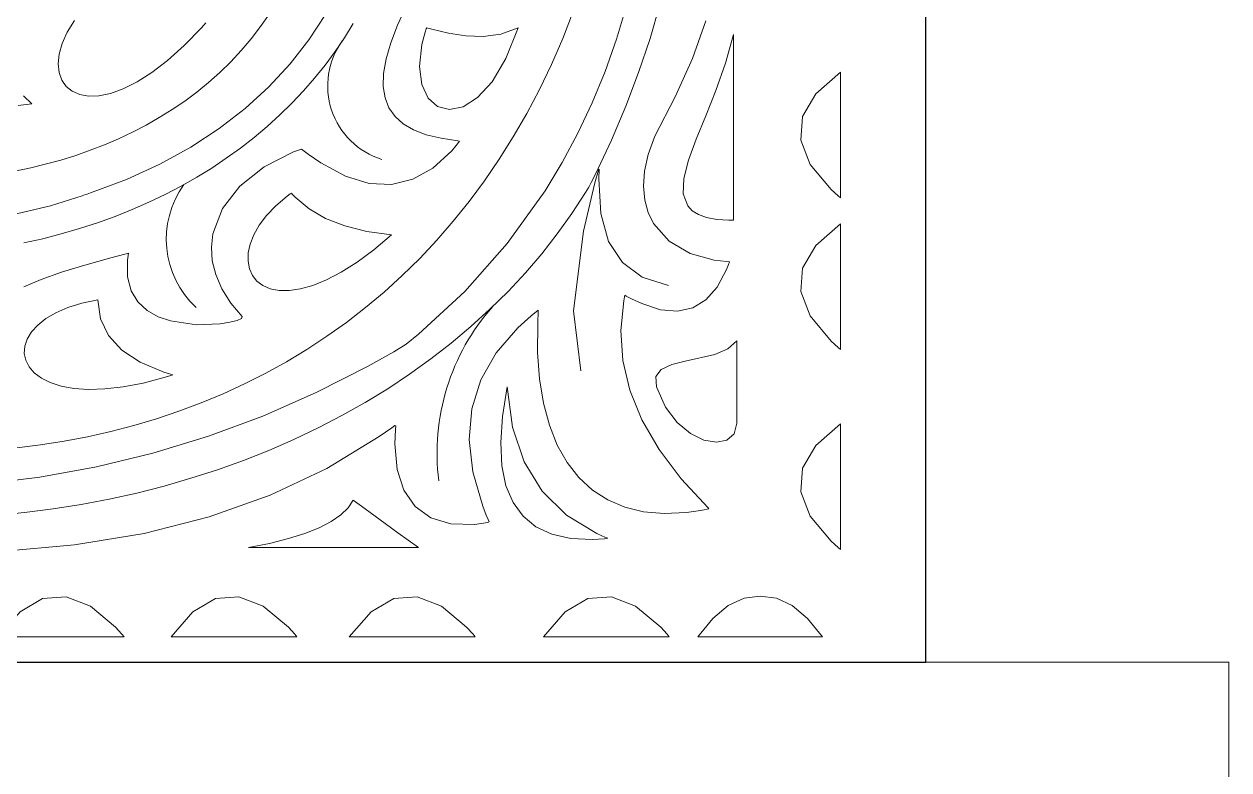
# Model space of a CAD drawing. Header units: inches. Extents: x 249 to 1192, y -18 to 440.
# Drawn here: x 634.91 to 635.504, y 186.109 to 186.477 of the extents above; entities that cross this region are included whole.
import ezdxf

# ---------------------------------------------------------------- set-up
doc = ezdxf.new("R2010")
doc.units = ezdxf.units.IN
doc.header["$MEASUREMENT"] = 0
for name, color, linetype, lineweight in [('DINDING', 6, 'Continuous', 0), ('KACA', 141, 'Continuous', 30), ('KUSEN', 16, 'Continuous', 15)]:
    doc.layers.add(name, color=color, linetype=linetype, lineweight=lineweight)

# ---------------------------------------------------------------- blocks, each defined once
blk = doc.blocks.new('GORGA')
blk.add_lwpolyline([(366.59218, 151.19092), (367.59218, 151.19092), (367.59218, 149.19092), (366.59218, 149.19092)], close=True)
blk.add_lwpolyline([(366.59218, 151.19092), (367.59218, 151.19092), (367.59218, 149.19092), (366.59218, 149.19092)], close=True)
at = {"lineweight": 9}
for points in [[(366.73997, 149.51471), (366.74485, 149.49826), (366.75049, 149.48229), (366.75687, 149.4668), (366.76395, 149.45182), (366.77171, 149.43738), (366.78012, 149.42348), (366.79878, 149.39741), (366.81968, 149.37376), (366.84262, 149.35269), (366.84865, 149.34784), (366.85483, 149.34408), (366.86737, 149.33698), (366.89302, 149.32389), (366.91936, 149.31233), (366.94627, 149.30234), (366.97367, 149.29396), (367.00145, 149.28721), (367.0295, 149.28214), (367.05773, 149.27877)], [(366.8885, 149.5104), (366.89667, 149.49795), (366.90598, 149.48606), (366.91644, 149.47476), (366.92807, 149.46412), (366.94089, 149.45417), (366.95492, 149.44498), (366.97019, 149.43658), (366.98671, 149.42904), (367.0045, 149.4224), (367.0061, 149.42186), (367.00689, 149.42157), (367.00846, 149.42101), (367.0116, 149.41993), (367.02409, 149.41604), (367.04863, 149.41027)], [(366.73997, 149.51471), (366.74485, 149.49826), (366.75049, 149.48229), (366.75687, 149.4668), (366.76395, 149.45182), (366.77171, 149.43738), (366.78012, 149.42348), (366.79878, 149.39741), (366.81968, 149.37376), (366.84262, 149.35269), (366.84865, 149.34784), (366.85483, 149.34408), (366.86737, 149.33698), (366.89302, 149.32389), (366.91936, 149.31233), (366.94627, 149.30234), (366.97367, 149.29396), (367.00145, 149.28721), (367.0295, 149.28214), (367.05773, 149.27877)], [(366.8885, 149.5104), (366.89667, 149.49795), (366.90598, 149.48606), (366.91644, 149.47476), (366.92807, 149.46412), (366.94089, 149.45417), (366.95492, 149.44498), (366.97019, 149.43658), (366.98671, 149.42904), (367.0045, 149.4224), (367.0061, 149.42186), (367.00689, 149.42157), (367.00846, 149.42101), (367.0116, 149.41993), (367.02409, 149.41604), (367.04863, 149.41027)], [(367.04009, 149.4655), (367.03342, 149.46642), (367.0375, 149.47038)], [(367.0374, 149.37612), (367.02869, 149.37974), (367.01867, 149.3833), (367.00728, 149.38685), (366.99447, 149.39043), (366.98752, 149.39225), (366.98573, 149.3927), (366.9858, 149.39162), (366.98612, 149.38928), (366.98613, 149.38094), (366.98434, 149.37411), (366.98102, 149.36867), (366.97649, 149.36446), (366.97104, 149.36136), (366.96496, 149.35924), (366.95213, 149.3574), (366.94037, 149.35786), (366.93564, 149.35862), (366.93206, 149.35955), (366.92995, 149.36053), (366.92959, 149.36141), (366.93517, 149.36809), (366.9396, 149.37512), (366.94263, 149.38209), (366.94433, 149.38897), (366.94477, 149.39571), (366.94402, 149.40227), (366.93927, 149.41465), (366.93066, 149.42576), (366.91878, 149.43524), (366.90422, 149.44273), (366.90027, 149.44408), (366.89706, 149.44159), (366.89074, 149.43719), (366.87854, 149.43064), (366.86692, 149.42712), (366.85588, 149.42662), (366.84541, 149.42914), (366.83552, 149.43467), (366.82621, 149.44323), (366.82397, 149.44584), (366.82287, 149.44722), (366.82232, 149.44792), (366.82309, 149.44816), (366.83147, 149.44938), (366.83877, 149.45115), (366.84498, 149.45352), (366.85011, 149.45649), (366.85417, 149.4601), (366.85717, 149.46437), (366.85909, 149.46932), (366.85996, 149.47497), (366.85977, 149.48135), (366.85852, 149.48849), (366.85623, 149.49639), (366.8529, 149.5051), (366.84852, 149.51463)], [(367.04867, 149.24555), (367.01227, 149.24876), (366.97798, 149.25446), (366.9458, 149.26265), (366.91573, 149.27334), (366.88778, 149.28652), (366.86194, 149.30219), (366.85581, 149.3065), (366.8543, 149.3076), (366.85375, 149.3075), (366.85392, 149.30566), (366.85426, 149.29859), (366.85316, 149.28605), (366.84978, 149.27573), (366.84418, 149.26775), (366.83646, 149.2622), (366.82668, 149.25922), (366.81494, 149.2589), (366.80836, 149.25978), (366.80779, 149.26014), (366.80827, 149.26125), (366.8092, 149.26346), (366.81091, 149.26783), (366.81579, 149.28476), (366.81756, 149.30079), (366.81623, 149.31592), (366.81178, 149.33016), (366.80422, 149.34349), (366.79356, 149.35592), (366.78706, 149.3618), (366.78352, 149.36465), (366.78376, 149.3577), (366.78383, 149.34366), (366.78288, 149.33063), (366.78092, 149.31866), (366.77799, 149.30777), (366.77409, 149.29801), (366.76925, 149.28941), (366.76348, 149.282), (366.7568, 149.27583), (366.74922, 149.27093), (366.74078, 149.26733), (366.73148, 149.26508), (366.72134, 149.26421), (366.71038, 149.26475), (366.7046, 149.26556), (366.70163, 149.26611), (366.70013, 149.26641), (366.69937, 149.26658), (366.69971, 149.267), (366.71303, 149.28142), (366.7239, 149.29591), (366.7323, 149.31046), (366.73824, 149.32506), (366.74172, 149.33973), (366.74274, 149.35446), (366.74129, 149.36924), (366.74094, 149.37109), (366.74072, 149.37193), (366.74006, 149.37156), (366.73746, 149.37015), (366.73244, 149.36778), (366.72311, 149.36478), (366.71473, 149.3641), (366.70729, 149.36573), (366.7008, 149.36969), (366.69525, 149.37597), (366.69064, 149.38456), (366.68964, 149.38707), (366.68916, 149.38838), (366.69043, 149.38863), (366.69669, 149.38925), (366.70857, 149.39253), (366.71883, 149.39855), (366.72658, 149.40732), (366.72924, 149.41275), (366.73094, 149.41887), (366.73157, 149.42569), (366.73102, 149.4332), (366.72918, 149.44141), (366.72593, 149.45033), (366.71599, 149.46984), (366.70743, 149.48877), (366.70085, 149.50732)], [(367.04009, 149.4655), (367.03342, 149.46642), (367.0375, 149.47038)], [(367.0374, 149.37612), (367.02869, 149.37974), (367.01867, 149.3833), (367.00728, 149.38685), (366.99447, 149.39043), (366.98752, 149.39225), (366.98573, 149.3927), (366.9858, 149.39162), (366.98612, 149.38928), (366.98613, 149.38094), (366.98434, 149.37411), (366.98102, 149.36867), (366.97649, 149.36446), (366.97104, 149.36136), (366.96496, 149.35924), (366.95213, 149.3574), (366.94037, 149.35786), (366.93564, 149.35862), (366.93206, 149.35955), (366.92995, 149.36053), (366.92959, 149.36141), (366.93517, 149.36809), (366.9396, 149.37512), (366.94263, 149.38209), (366.94433, 149.38897), (366.94477, 149.39571), (366.94402, 149.40227), (366.93927, 149.41465), (366.93066, 149.42576), (366.91878, 149.43524), (366.90422, 149.44273), (366.90027, 149.44408), (366.89706, 149.44159), (366.89074, 149.43719), (366.87854, 149.43064), (366.86692, 149.42712), (366.85588, 149.42662), (366.84541, 149.42914), (366.83552, 149.43467), (366.82621, 149.44323), (366.82397, 149.44584), (366.82287, 149.44722), (366.82232, 149.44792), (366.82309, 149.44816), (366.83147, 149.44938), (366.83877, 149.45115), (366.84498, 149.45352), (366.85011, 149.45649), (366.85417, 149.4601), (366.85717, 149.46437), (366.85909, 149.46932), (366.85996, 149.47497), (366.85977, 149.48135), (366.85852, 149.48849), (366.85623, 149.49639), (366.8529, 149.5051), (366.84852, 149.51463)], [(367.04867, 149.24555), (367.01227, 149.24876), (366.97798, 149.25446), (366.9458, 149.26265), (366.91573, 149.27334), (366.88778, 149.28652), (366.86194, 149.30219), (366.85581, 149.3065), (366.8543, 149.3076), (366.85375, 149.3075), (366.85392, 149.30566), (366.85426, 149.29859), (366.85316, 149.28605), (366.84978, 149.27573), (366.84418, 149.26775), (366.83646, 149.2622), (366.82668, 149.25922), (366.81494, 149.2589), (366.80836, 149.25978), (366.80779, 149.26014), (366.80827, 149.26125), (366.8092, 149.26346), (366.81091, 149.26783), (366.81579, 149.28476), (366.81756, 149.30079), (366.81623, 149.31592), (366.81178, 149.33016), (366.80422, 149.34349), (366.79356, 149.35592), (366.78706, 149.3618), (366.78352, 149.36465), (366.78376, 149.3577), (366.78383, 149.34366), (366.78288, 149.33063), (366.78092, 149.31866), (366.77799, 149.30777), (366.77409, 149.29801), (366.76925, 149.28941), (366.76348, 149.282), (366.7568, 149.27583), (366.74922, 149.27093), (366.74078, 149.26733), (366.73148, 149.26508), (366.72134, 149.26421), (366.71038, 149.26475), (366.7046, 149.26556), (366.70163, 149.26611), (366.70013, 149.26641), (366.69937, 149.26658), (366.69971, 149.267), (366.71303, 149.28142), (366.7239, 149.29591), (366.7323, 149.31046), (366.73824, 149.32506), (366.74172, 149.33973), (366.74274, 149.35446), (366.74129, 149.36924), (366.74094, 149.37109), (366.74072, 149.37193), (366.74006, 149.37156), (366.73746, 149.37015), (366.73244, 149.36778), (366.72311, 149.36478), (366.71473, 149.3641), (366.70729, 149.36573), (366.7008, 149.36969), (366.69525, 149.37597), (366.69064, 149.38456), (366.68964, 149.38707), (366.68916, 149.38838), (366.69043, 149.38863), (366.69669, 149.38925), (366.70857, 149.39253), (366.71883, 149.39855), (366.72658, 149.40732), (366.72924, 149.41275), (366.73094, 149.41887), (366.73157, 149.42569), (366.73102, 149.4332), (366.72918, 149.44141), (366.72593, 149.45033), (366.71599, 149.46984), (366.70743, 149.48877), (366.70085, 149.50732)], [(367.05127, 149.26332), (367.03704, 149.26469), (367.02293, 149.26649), (367.00897, 149.26871), (366.99516, 149.27133), (366.98153, 149.27436), (366.96808, 149.27779), (366.95484, 149.28162), (366.9418, 149.28584), (366.929, 149.29044), (366.91644, 149.29542), (366.90414, 149.30077), (366.8921, 149.3065), (366.88036, 149.31259), (366.86891, 149.31903), (366.85778, 149.32584), (366.84698, 149.33299), (366.83652, 149.34049), (366.82642, 149.34833), (366.81668, 149.3565), (366.80734, 149.365), (366.79839, 149.37382), (366.78986, 149.38296), (366.78176, 149.39242), (366.7741, 149.40219), (366.7669, 149.41226), (366.76017, 149.42263), (366.75856, 149.42527), (366.75785, 149.4265), (366.75733, 149.42754), (366.75525, 149.43172), (366.74741, 149.44844), (366.74031, 149.46516), (366.73395, 149.48189), (366.72833, 149.49863), (366.72344, 149.51538)], [(367.05127, 149.26332), (367.03704, 149.26469), (367.02293, 149.26649), (367.00897, 149.26871), (366.99516, 149.27133), (366.98153, 149.27436), (366.96808, 149.27779), (366.95484, 149.28162), (366.9418, 149.28584), (366.929, 149.29044), (366.91644, 149.29542), (366.90414, 149.30077), (366.8921, 149.3065), (366.88036, 149.31259), (366.86891, 149.31903), (366.85778, 149.32584), (366.84698, 149.33299), (366.83652, 149.34049), (366.82642, 149.34833), (366.81668, 149.3565), (366.80734, 149.365), (366.79839, 149.37382), (366.78986, 149.38296), (366.78176, 149.39242), (366.7741, 149.40219), (366.7669, 149.41226), (366.76017, 149.42263), (366.75856, 149.42527), (366.75785, 149.4265), (366.75733, 149.42754), (366.75525, 149.43172), (366.74741, 149.44844), (366.74031, 149.46516), (366.73395, 149.48189), (366.72833, 149.49863), (366.72344, 149.51538)], [(366.87484, 149.50599), (366.87916, 149.49898), (366.88377, 149.49216), (366.88866, 149.48552), (366.89384, 149.47906), (366.89929, 149.4728), (366.90501, 149.46673), (366.91099, 149.46087), (366.91722, 149.45521), (366.92371, 149.44976), (366.93044, 149.44452), (366.93741, 149.4395), (366.94461, 149.4347), (366.95203, 149.43013), (366.95968, 149.42578), (366.96754, 149.42167), (366.9756, 149.4178), (366.98387, 149.41418), (366.99233, 149.4108), (367.00098, 149.40767), (367.00982, 149.40479), (367.01883, 149.40218), (367.02801, 149.39983), (367.03735, 149.39775)], [(366.87484, 149.50599), (366.87916, 149.49898), (366.88377, 149.49216), (366.88866, 149.48552), (366.89384, 149.47906), (366.89929, 149.4728), (366.90501, 149.46673), (366.91099, 149.46087), (366.91722, 149.45521), (366.92371, 149.44976), (366.93044, 149.44452), (366.93741, 149.4395), (366.94461, 149.4347), (366.95203, 149.43013), (366.95968, 149.42578), (366.96754, 149.42167), (366.9756, 149.4178), (366.98387, 149.41418), (366.99233, 149.4108), (367.00098, 149.40767), (367.00982, 149.40479), (367.01883, 149.40218), (367.02801, 149.39983), (367.03735, 149.39775)], [(367.0488, 149.43173), (367.03379, 149.43475), (367.01901, 149.43864), (367.01174, 149.44093), (367.00457, 149.44344), (366.9975, 149.44618), (366.99054, 149.44916), (366.98372, 149.45237), (366.97703, 149.45583), (366.9705, 149.45954), (366.96414, 149.46349), (366.95794, 149.46769), (366.95194, 149.47215), (366.94613, 149.47687), (366.94054, 149.48185), (366.93516, 149.48709), (366.93003, 149.49261), (366.92513, 149.49839), (366.92049, 149.50445), (366.91613, 149.51079)], [(367.04084, 149.29663), (367.02909, 149.2981), (367.01743, 149.29994), (367.00587, 149.30215), (366.99441, 149.30474), (366.98306, 149.3077), (366.97184, 149.31103), (366.96076, 149.31475), (366.94982, 149.31886), (366.93904, 149.32335), (366.92842, 149.32823), (366.91798, 149.3335), (366.90772, 149.33916), (366.89766, 149.34523), (366.8878, 149.35169), (366.87816, 149.35856), (366.86875, 149.36584), (366.85957, 149.37352), (366.85063, 149.38162), (366.84195, 149.39013), (366.83354, 149.39906), (366.8254, 149.40841), (366.81755, 149.41818), (366.80999, 149.42837), (366.80274, 149.439), (366.7958, 149.45005), (366.78919, 149.46154), (366.78291, 149.47347), (366.77698, 149.48584), (366.77141, 149.49864), (366.7662, 149.5119)], [(367.0488, 149.43173), (367.03379, 149.43475), (367.01901, 149.43864), (367.01174, 149.44093), (367.00457, 149.44344), (366.9975, 149.44618), (366.99054, 149.44916), (366.98372, 149.45237), (366.97703, 149.45583), (366.9705, 149.45954), (366.96414, 149.46349), (366.95794, 149.46769), (366.95194, 149.47215), (366.94613, 149.47687), (366.94054, 149.48185), (366.93516, 149.48709), (366.93003, 149.49261), (366.92513, 149.49839), (366.92049, 149.50445), (366.91613, 149.51079)], [(367.04084, 149.29663), (367.02909, 149.2981), (367.01743, 149.29994), (367.00587, 149.30215), (366.99441, 149.30474), (366.98306, 149.3077), (366.97184, 149.31103), (366.96076, 149.31475), (366.94982, 149.31886), (366.93904, 149.32335), (366.92842, 149.32823), (366.91798, 149.3335), (366.90772, 149.33916), (366.89766, 149.34523), (366.8878, 149.35169), (366.87816, 149.35856), (366.86875, 149.36584), (366.85957, 149.37352), (366.85063, 149.38162), (366.84195, 149.39013), (366.83354, 149.39906), (366.8254, 149.40841), (366.81755, 149.41818), (366.80999, 149.42837), (366.80274, 149.439), (366.7958, 149.45005), (366.78919, 149.46154), (366.78291, 149.47347), (366.77698, 149.48584), (366.77141, 149.49864), (366.7662, 149.5119)], [(367.0124, 149.50751), (367.01593, 149.50169), (367.0184, 149.49613), (367.01986, 149.49092), (367.02035, 149.48612), (367.01991, 149.48181), (367.01859, 149.47806), (367.01643, 149.47495), (367.01348, 149.47255), (367.00977, 149.47093), (367.00535, 149.47018), (367.00027, 149.47035), (366.99456, 149.47153), (366.98828, 149.47379), (366.98146, 149.47721), (366.97414, 149.48185), (366.96638, 149.48779), (366.95821, 149.49511), (366.94968, 149.50388), (366.9475, 149.50631)], [(367.0124, 149.50751), (367.01593, 149.50169), (367.0184, 149.49613), (367.01986, 149.49092), (367.02035, 149.48612), (367.01991, 149.48181), (367.01859, 149.47806), (367.01643, 149.47495), (367.01348, 149.47255), (367.00977, 149.47093), (367.00535, 149.47018), (367.00027, 149.47035), (366.99456, 149.47153), (366.98828, 149.47379), (366.98146, 149.47721), (366.97414, 149.48185), (366.96638, 149.48779), (366.95821, 149.49511), (366.94968, 149.50388), (366.9475, 149.50631)], [(366.71928, 149.37677), (366.73214, 149.38087), (366.74197, 149.38806), (366.74881, 149.39846), (366.75268, 149.41219), (366.75359, 149.42936), (366.75336, 149.4342), (366.75384, 149.43371), (366.75557, 149.42734), (366.76117, 149.40362), (366.76609, 149.36419), (366.76247, 149.33463)], [(366.71928, 149.37677), (366.73214, 149.38087), (366.74197, 149.38806), (366.74881, 149.39846), (366.75268, 149.41219), (366.75359, 149.42936), (366.75336, 149.4342), (366.75384, 149.43371), (366.75557, 149.42734), (366.76117, 149.40362), (366.76609, 149.36419), (366.76247, 149.33463)]]:
    blk.add_lwpolyline(points, dxfattribs=at)
for points in [[(366.68714, 149.50058), (366.69112, 149.48638), (366.69588, 149.47294), (366.70087, 149.46039), (366.70552, 149.44888), (366.70929, 149.43854), (366.71162, 149.42951), (366.71195, 149.42194), (366.70974, 149.41597), (366.7075, 149.41362), (366.70441, 149.41173), (366.70042, 149.4103), (366.69543, 149.40937), (366.6894, 149.40893), (366.68772, 149.40891), (366.68714, 149.40891), (366.68714, 149.40897), (366.68714, 149.40993), (366.68714, 149.41195), (366.68714, 149.41492), (366.68714, 149.42323), (366.68714, 149.43395), (366.68714, 149.44619), (366.68714, 149.47157), (366.68714, 149.4829), (366.68714, 149.49212), (366.68714, 149.49565), (366.68714, 149.49831), (366.68714, 149.49999), (366.68714, 149.50058)], [(366.68714, 149.50058), (366.69112, 149.48638), (366.69588, 149.47294), (366.70087, 149.46039), (366.70552, 149.44888), (366.70929, 149.43854), (366.71162, 149.42951), (366.71195, 149.42194), (366.70974, 149.41597), (366.7075, 149.41362), (366.70441, 149.41173), (366.70042, 149.4103), (366.69543, 149.40937), (366.6894, 149.40893), (366.68772, 149.40891), (366.68714, 149.40891), (366.68714, 149.40897), (366.68714, 149.40993), (366.68714, 149.41195), (366.68714, 149.41492), (366.68714, 149.42323), (366.68714, 149.43395), (366.68714, 149.44619), (366.68714, 149.47157), (366.68714, 149.4829), (366.68714, 149.49212), (366.68714, 149.49565), (366.68714, 149.49831), (366.68714, 149.49999), (366.68714, 149.50058)], [(366.79339, 149.50386), (366.79945, 149.48869), (366.80625, 149.47729), (366.8134, 149.46945), (366.82052, 149.46494), (366.82723, 149.46355), (366.83313, 149.46505), (366.83784, 149.46922), (366.84097, 149.47585), (366.84214, 149.48472), (366.84095, 149.4956), (366.83936, 149.50173), (366.83885, 149.50332), (366.8385, 149.50382), (366.83799, 149.50369), (366.83596, 149.50316), (366.8277, 149.50121), (366.81924, 149.49985), (366.81066, 149.49954), (366.80202, 149.50072), (366.79339, 149.50386)], [(366.79339, 149.50386), (366.79945, 149.48869), (366.80625, 149.47729), (366.8134, 149.46945), (366.82052, 149.46494), (366.82723, 149.46355), (366.83313, 149.46505), (366.83784, 149.46922), (366.84097, 149.47585), (366.84214, 149.48472), (366.84095, 149.4956), (366.83936, 149.50173), (366.83885, 149.50332), (366.8385, 149.50382), (366.83799, 149.50369), (366.83596, 149.50316), (366.8277, 149.50121), (366.81924, 149.49985), (366.81066, 149.49954), (366.80202, 149.50072), (366.79339, 149.50386)], [(366.63427, 149.48199), (366.64649, 149.47123), (366.65306, 149.46006), (366.654, 149.44848), (366.6493, 149.43649), (366.63897, 149.42409), (366.6355, 149.42093), (366.63427, 149.41991), (366.63427, 149.42056), (366.63427, 149.42957), (366.63427, 149.46233), (366.63427, 149.47625), (366.63427, 149.48199)], [(366.63427, 149.48199), (366.64649, 149.47123), (366.65306, 149.46006), (366.654, 149.44848), (366.6493, 149.43649), (366.63897, 149.42409), (366.6355, 149.42093), (366.63427, 149.41991), (366.63427, 149.42056), (366.63427, 149.42957), (366.63427, 149.46233), (366.63427, 149.47625), (366.63427, 149.48199)], [(366.85595, 149.40179), (366.86465, 149.39436), (366.8729, 149.3882), (366.88066, 149.38327), (366.88793, 149.37947), (366.89466, 149.37675), (366.90083, 149.37503), (366.90641, 149.37424), (366.91137, 149.3743), (366.91569, 149.37515), (366.91935, 149.37672), (366.9223, 149.37893), (366.92453, 149.38172), (366.926, 149.385), (366.9267, 149.38872), (366.92659, 149.3928), (366.92564, 149.39716), (366.92383, 149.40174), (366.92113, 149.40647), (366.91751, 149.41127), (366.91294, 149.41608), (366.90741, 149.42082), (366.90587, 149.42198), (366.90531, 149.42234), (366.90522, 149.42223), (366.90487, 149.42183), (366.90338, 149.42024), (366.8966, 149.41451), (366.88847, 149.4098), (366.87898, 149.40611), (366.86814, 149.40344), (366.85595, 149.40179)], [(366.85595, 149.40179), (366.86465, 149.39436), (366.8729, 149.3882), (366.88066, 149.38327), (366.88793, 149.37947), (366.89466, 149.37675), (366.90083, 149.37503), (366.90641, 149.37424), (366.91137, 149.3743), (366.91569, 149.37515), (366.91935, 149.37672), (366.9223, 149.37893), (366.92453, 149.38172), (366.926, 149.385), (366.9267, 149.38872), (366.92659, 149.3928), (366.92564, 149.39716), (366.92383, 149.40174), (366.92113, 149.40647), (366.91751, 149.41127), (366.91294, 149.41608), (366.90741, 149.42082), (366.90587, 149.42198), (366.90531, 149.42234), (366.90522, 149.42223), (366.90487, 149.42183), (366.90338, 149.42024), (366.8966, 149.41451), (366.88847, 149.4098), (366.87898, 149.40611), (366.86814, 149.40344), (366.85595, 149.40179)], [(366.63427, 149.40722), (366.64649, 149.39646), (366.65306, 149.38529), (366.654, 149.37371), (366.6493, 149.36172), (366.63897, 149.34932), (366.6355, 149.34616), (366.63427, 149.34514), (366.63427, 149.34579), (366.63427, 149.3548), (366.63427, 149.38756), (366.63427, 149.40149), (366.63427, 149.40722)], [(366.63427, 149.40722), (366.64649, 149.39646), (366.65306, 149.38529), (366.654, 149.37371), (366.6493, 149.36172), (366.63897, 149.34932), (366.6355, 149.34616), (366.63427, 149.34514), (366.63427, 149.34579), (366.63427, 149.3548), (366.63427, 149.38756), (366.63427, 149.40149), (366.63427, 149.40722)], [(367.00083, 149.36969), (367.00868, 149.36805), (367.01556, 149.3659), (367.02149, 149.36333), (367.02646, 149.36041), (367.03048, 149.35722), (367.03355, 149.35383), (367.03567, 149.35032), (367.03684, 149.34676), (367.03708, 149.34324), (367.03638, 149.33983), (367.03474, 149.3366), (367.03217, 149.33364), (367.02867, 149.33102), (367.02425, 149.32881), (367.0189, 149.3271), (367.01263, 149.32596), (367.00545, 149.32546), (366.99735, 149.32569), (366.98834, 149.32671), (366.97842, 149.32862), (366.96759, 149.33147), (366.96475, 149.33234), (366.96386, 149.33267), (366.96407, 149.33273), (366.96493, 149.33298), (366.96825, 149.33402), (366.97992, 149.3389), (366.98901, 149.34491), (366.99553, 149.35204), (366.99947, 149.3603), (367.00083, 149.36969)], [(367.00083, 149.36969), (367.00868, 149.36805), (367.01556, 149.3659), (367.02149, 149.36333), (367.02646, 149.36041), (367.03048, 149.35722), (367.03355, 149.35383), (367.03567, 149.35032), (367.03684, 149.34676), (367.03708, 149.34324), (367.03638, 149.33983), (367.03474, 149.3366), (367.03217, 149.33364), (367.02867, 149.33102), (367.02425, 149.32881), (367.0189, 149.3271), (367.01263, 149.32596), (367.00545, 149.32546), (366.99735, 149.32569), (366.98834, 149.32671), (366.97842, 149.32862), (366.96759, 149.33147), (366.96475, 149.33234), (366.96386, 149.33267), (366.96407, 149.33273), (366.96493, 149.33298), (366.96825, 149.33402), (366.97992, 149.3389), (366.98901, 149.34491), (366.99553, 149.35204), (366.99947, 149.3603), (367.00083, 149.36969)], [(366.68556, 149.34937), (366.68556, 149.34763), (366.68556, 149.34303), (366.68556, 149.32909), (366.68556, 149.31515), (366.68556, 149.31056), (366.68556, 149.30881), (366.68687, 149.30359), (366.6904, 149.30044), (366.69556, 149.29938), (366.70176, 149.30046), (366.7084, 149.3037), (366.7149, 149.30913), (366.72065, 149.3168), (366.72506, 149.32672), (366.72554, 149.33186), (366.72278, 149.33536), (366.71764, 149.33772), (366.71094, 149.33942), (366.69629, 149.34278), (366.69001, 149.34543), (366.68556, 149.34937)], [(366.68556, 149.34937), (366.68556, 149.34763), (366.68556, 149.34303), (366.68556, 149.32909), (366.68556, 149.31515), (366.68556, 149.31056), (366.68556, 149.30881), (366.68687, 149.30359), (366.6904, 149.30044), (366.69556, 149.29938), (366.70176, 149.30046), (366.7084, 149.3037), (366.7149, 149.30913), (366.72065, 149.3168), (366.72506, 149.32672), (366.72554, 149.33186), (366.72278, 149.33536), (366.71764, 149.33772), (366.71094, 149.33942), (366.69629, 149.34278), (366.69001, 149.34543), (366.68556, 149.34937)], [(366.79883, 149.32672), (366.80115, 149.31219), (366.80202, 149.29922), (366.80144, 149.2878), (366.79941, 149.27794), (366.79593, 149.26963), (366.79099, 149.26287), (366.78461, 149.25768), (366.77677, 149.25403), (366.76749, 149.25194), (366.75675, 149.25141), (366.75084, 149.25172), (366.74915, 149.25206), (366.75025, 149.25249), (366.75451, 149.25435), (366.76961, 149.26343), (366.78159, 149.27521), (366.79045, 149.28969), (366.7962, 149.30686), (366.79883, 149.32672)], [(366.79883, 149.32672), (366.80115, 149.31219), (366.80202, 149.29922), (366.80144, 149.2878), (366.79941, 149.27794), (366.79593, 149.26963), (366.79099, 149.26287), (366.78461, 149.25768), (366.77677, 149.25403), (366.76749, 149.25194), (366.75675, 149.25141), (366.75084, 149.25172), (366.74915, 149.25206), (366.75025, 149.25249), (366.75451, 149.25435), (366.76961, 149.26343), (366.78159, 149.27521), (366.79045, 149.28969), (366.7962, 149.30686), (366.79883, 149.32672)], [(366.63427, 149.30852), (366.64649, 149.29776), (366.65306, 149.28659), (366.654, 149.27501), (366.6493, 149.26302), (366.63897, 149.25062), (366.6355, 149.24746), (366.63427, 149.24645), (366.63427, 149.2471), (366.63427, 149.25611), (366.63427, 149.28887), (366.63427, 149.30279), (366.63427, 149.30852)], [(366.63427, 149.30852), (366.64649, 149.29776), (366.65306, 149.28659), (366.654, 149.27501), (366.6493, 149.26302), (366.63897, 149.25062), (366.6355, 149.24746), (366.63427, 149.24645), (366.63427, 149.2471), (366.63427, 149.25611), (366.63427, 149.28887), (366.63427, 149.30279), (366.63427, 149.30852)], [(366.87482, 149.27083), (366.86888, 149.26651), (366.86154, 149.26116), (366.85279, 149.2548), (366.84263, 149.24741), (366.84357, 149.24741), (366.84624, 149.24741), (366.85037, 149.24741), (366.85574, 149.24741), (366.86209, 149.24741), (366.86918, 149.24741), (366.88458, 149.24741), (366.89998, 149.24741), (366.90707, 149.24741), (366.91342, 149.24741), (366.91879, 149.24741), (366.92292, 149.24741), (366.92559, 149.24741), (366.92653, 149.24741), (366.91609, 149.24952), (366.9068, 149.25187), (366.89863, 149.25444), (366.8916, 149.25725), (366.8857, 149.2603), (366.88094, 149.26357), (366.87731, 149.26708), (366.87482, 149.27083)], [(366.87482, 149.27083), (366.86888, 149.26651), (366.86154, 149.26116), (366.85279, 149.2548), (366.84263, 149.24741), (366.84357, 149.24741), (366.84624, 149.24741), (366.85037, 149.24741), (366.85574, 149.24741), (366.86209, 149.24741), (366.86918, 149.24741), (366.88458, 149.24741), (366.89998, 149.24741), (366.90707, 149.24741), (366.91342, 149.24741), (366.91879, 149.24741), (366.92292, 149.24741), (366.92559, 149.24741), (366.92653, 149.24741), (366.91609, 149.24952), (366.9068, 149.25187), (366.89863, 149.25444), (366.8916, 149.25725), (366.8857, 149.2603), (366.88094, 149.26357), (366.87731, 149.26708), (366.87482, 149.27083)], [(366.70471, 149.2035), (366.70402, 149.2035), (366.70207, 149.2035), (366.69904, 149.2035), (366.6951, 149.2035), (366.68525, 149.2035), (366.67396, 149.2035), (366.66267, 149.2035), (366.65282, 149.2035), (366.64888, 149.2035), (366.64585, 149.2035), (366.6439, 149.2035), (366.64321, 149.2035), (366.6506, 149.21254), (366.65819, 149.21889), (366.66598, 149.22255), (366.67396, 149.22351), (366.68194, 149.22255), (366.68973, 149.21889), (366.69732, 149.21254), (366.70471, 149.2035)], [(366.70471, 149.2035), (366.70402, 149.2035), (366.70207, 149.2035), (366.69904, 149.2035), (366.6951, 149.2035), (366.68525, 149.2035), (366.67396, 149.2035), (366.66267, 149.2035), (366.65282, 149.2035), (366.64888, 149.2035), (366.64585, 149.2035), (366.6439, 149.2035), (366.64321, 149.2035), (366.6506, 149.21254), (366.65819, 149.21889), (366.66598, 149.22255), (366.67396, 149.22351), (366.68194, 149.22255), (366.68973, 149.21889), (366.69732, 149.21254), (366.70471, 149.2035)], [(366.78092, 149.2035), (366.77016, 149.21571), (366.75899, 149.22229), (366.74741, 149.22323), (366.73542, 149.21853), (366.72302, 149.20819), (366.71986, 149.20473), (366.71884, 149.2035), (366.7195, 149.2035), (366.72851, 149.2035), (366.76127, 149.2035), (366.77519, 149.2035), (366.78092, 149.2035)], [(366.78092, 149.2035), (366.77016, 149.21571), (366.75899, 149.22229), (366.74741, 149.22323), (366.73542, 149.21853), (366.72302, 149.20819), (366.71986, 149.20473), (366.71884, 149.2035), (366.7195, 149.2035), (366.72851, 149.2035), (366.76127, 149.2035), (366.77519, 149.2035), (366.78092, 149.2035)], [(366.87673, 149.2035), (366.86597, 149.21571), (366.8548, 149.22229), (366.84322, 149.22323), (366.83123, 149.21853), (366.81883, 149.20819), (366.81567, 149.20473), (366.81465, 149.2035), (366.8153, 149.2035), (366.82431, 149.2035), (366.85707, 149.2035), (366.871, 149.2035), (366.87673, 149.2035)], [(366.87673, 149.2035), (366.86597, 149.21571), (366.8548, 149.22229), (366.84322, 149.22323), (366.83123, 149.21853), (366.81883, 149.20819), (366.81567, 149.20473), (366.81465, 149.2035), (366.8153, 149.2035), (366.82431, 149.2035), (366.85707, 149.2035), (366.871, 149.2035), (366.87673, 149.2035)], [(366.96467, 149.2035), (366.95391, 149.21571), (366.94274, 149.22229), (366.93116, 149.22323), (366.91917, 149.21853), (366.90677, 149.20819), (366.90361, 149.20473), (366.90259, 149.2035), (366.90324, 149.2035), (366.91225, 149.2035), (366.94501, 149.2035), (366.95894, 149.2035), (366.96467, 149.2035)], [(366.96467, 149.2035), (366.95391, 149.21571), (366.94274, 149.22229), (366.93116, 149.22323), (366.91917, 149.21853), (366.90677, 149.20819), (366.90361, 149.20473), (366.90259, 149.2035), (366.90324, 149.2035), (366.91225, 149.2035), (366.94501, 149.2035), (366.95894, 149.2035), (366.96467, 149.2035)], [(367.04996, 149.2035), (367.0392, 149.21571), (367.02803, 149.22229), (367.01645, 149.22323), (367.00446, 149.21853), (366.99206, 149.20819), (366.9889, 149.20473), (366.98789, 149.2035), (366.98854, 149.2035), (366.99755, 149.2035), (367.03031, 149.2035), (367.04423, 149.2035), (367.04996, 149.2035)], [(367.04996, 149.2035), (367.0392, 149.21571), (367.02803, 149.22229), (367.01645, 149.22323), (367.00446, 149.21853), (366.99206, 149.20819), (366.9889, 149.20473), (366.98789, 149.2035), (366.98854, 149.2035), (366.99755, 149.2035), (367.03031, 149.2035), (367.04423, 149.2035), (367.04996, 149.2035)]]:
    blk.add_lwpolyline(points, close=True, dxfattribs=at)
for points in [[(366.86063, 149.43895, 0.515112), (366.88011, 149.49757)], [(366.86063, 149.43895, 0.515112), (366.88011, 149.49757)], [(366.95236, 149.36586, 0.37826), (366.95833, 149.42653)], [(366.95236, 149.36586, 0.37826), (366.95833, 149.42653)], [(366.83254, 149.28036, 0.21669), (366.80595, 149.36637)], [(366.83254, 149.28036, 0.21669), (366.80595, 149.36637)]]:
    blk.add_lwpolyline(points, format="xyb", dxfattribs=at)
blk = doc.blocks.new('ampak samping')
at = {"layer": 'KUSEN'}
blk.add_lwpolyline([(635.50428, 186.06173), (634.2053, 186.06173), (634.2053, 186.16173), (635.50428, 186.16173)], close=True, dxfattribs=at)
at = {"layer": 'KACA', "xscale": -1}
blk.add_blockref('GORGA', (1001.94697, 36.97082), dxfattribs=at)

msp = doc.modelspace()

# ---------------------------------------------------------------- block references
at = {"layer": 'DINDING'}
msp.add_blockref('ampak samping', (0, 0), dxfattribs=at)

doc.saveas('drawing.dxf')
